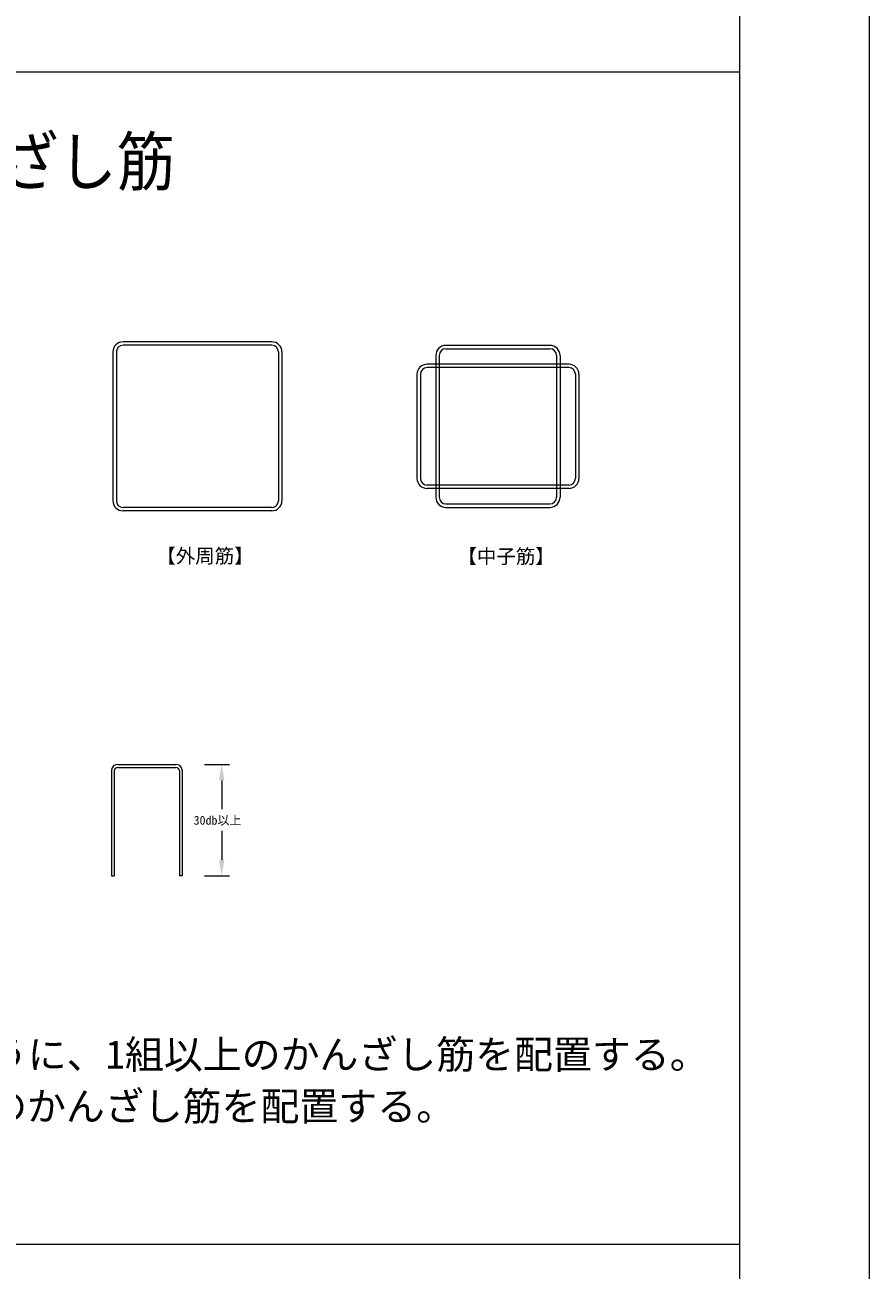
# Model space of a CAD drawing. Units: millimetres, scale not verified. Extents: x -210 to 382, y -132 to 268.
# Drawn here: x 317.1 to 382.2, y 75.9 to 171.9 of the extents above; entities that cross this region are included whole.
import ezdxf
from ezdxf.enums import TextEntityAlignment as Align

# ---------------------------------------------------------------- set-up
doc = ezdxf.new("R2010")
doc.units = ezdxf.units.MM
doc.header["$LTSCALE"] = 2
for name, color, linetype, lineweight in [('0-0_0', 5, 'Continuous', 18), ('0-3_Defpoints', 7, 'Continuous', 18), ('0-6_外枠', 4, 'Continuous', 18), ('0-7_文字', 7, 'Continuous', 9), ('0-9_内枠', 7, 'Continuous', 18)]:
    doc.layers.add(name, color=color, linetype=linetype, lineweight=lineweight)
doc.styles.add('ＭＳ ゴシック', font='')
doc.styles.get('ＭＳ ゴシック').set_extended_font_data('MS Gothic')

msp = doc.modelspace()

# ---------------------------------------------------------------- linework, layer by layer
at = {"layer": '0-0_0'}
for p, q in [((336.154, 147.438), (324.685, 147.438)), ((336.154, 147.172), (324.685, 147.172)), ((349.575, 147.168), (357.595, 147.168)), ((349.575, 146.901), (357.595, 146.901)), ((323.907, 146.66), (323.907, 135.191)), ((324.173, 146.66), (324.173, 135.191)), ((336.666, 146.66), (336.666, 135.191)), ((336.932, 146.66), (336.932, 135.191)), ((348.797, 146.389), (348.797, 135.461)), ((349.063, 146.389), (349.063, 135.461)), ((358.107, 146.389), (358.107, 135.461)), ((358.373, 146.389), (358.373, 135.461)), ((347.342, 144.935), (347.342, 136.916)), ((347.609, 144.935), (347.609, 136.916)), ((359.049, 145.714), (348.121, 145.714)), ((359.049, 145.447), (348.121, 145.447)), ((359.561, 144.935), (359.561, 136.916)), ((359.827, 144.935), (359.827, 136.916)), ((359.049, 136.404), (348.121, 136.404)), ((359.049, 136.137), (348.121, 136.137)), ((336.154, 134.679), (324.685, 134.679)), ((336.154, 134.413), (324.685, 134.413)), ((349.575, 134.949), (357.595, 134.949)), ((349.575, 134.683), (357.595, 134.683)), ((323.805, 114.435), (323.805, 106.288)), ((324.014, 114.366), (324.014, 106.288)), ((324.284, 114.87), (328.767, 114.87)), ((324.284, 114.636), (328.767, 114.636)), ((329.038, 114.366), (329.038, 106.288)), ((329.246, 114.435), (329.246, 106.288)), ((323.805, 106.288), (324.014, 106.288)), ((329.246, 106.288), (329.037, 106.288))]:
    msp.add_line(p, q, dxfattribs=at)
at = {"layer": '0-0_0', "color": 7}
for p, q in [((330.971, 114.871), (332.905, 114.871)), ((332.29, 113.642), (332.29, 111.419)), ((332.29, 109.739), (332.29, 107.517)), ((330.957, 106.288), (332.905, 106.288))]:
    msp.add_line(p, q, dxfattribs=at)
at = {"layer": '0-0_0'}
for centre, radius, start, end in [((324.685, 146.66), 0.778, 90, 180), ((324.685, 146.66), 0.512, 90, 180), ((336.154, 146.66), 0.778, 0, 90), ((336.154, 146.66), 0.512, 0, 90), ((349.575, 146.389), 0.778, 90, 180), ((349.575, 146.389), 0.512, 90, 180), ((357.595, 146.389), 0.778, 0, 90), ((357.595, 146.389), 0.512, 0, 90), ((348.121, 144.935), 0.778, 90, 180), ((348.121, 144.935), 0.512, 90, 180), ((359.049, 144.935), 0.778, 0, 90), ((359.049, 144.935), 0.512, 0, 90), ((348.121, 136.916), 0.778, 180, 270), ((348.121, 136.916), 0.512, 180, 270), ((359.049, 136.916), 0.512, 270, 360), ((359.049, 136.916), 0.778, 270, 360), ((349.575, 135.461), 0.778, 180, 270), ((349.575, 135.461), 0.512, 180, 270), ((357.595, 135.461), 0.512, 270, 0), ((357.595, 135.461), 0.778, 270, 0), ((324.685, 135.191), 0.778, 180, 270), ((324.685, 135.191), 0.512, 180, 270), ((336.154, 135.191), 0.512, 270, 360), ((336.154, 135.191), 0.778, 270, 360), ((324.272, 114.402), 0.469, 88.56678, 175.94336), ((324.284, 114.366), 0.27, 90, 180), ((328.779, 114.402), 0.469, 4.05664, 91.43322), ((328.767, 114.366), 0.27, 0, 90)]:
    msp.add_arc(centre, radius, start, end, dxfattribs=at)
at = {"layer": '0-0_0', "color": 7}
for points in [[(332.086, 113.642), (332.495, 113.642), (332.29, 114.871)], [(332.086, 107.517), (332.495, 107.517), (332.29, 106.288)]]:
    msp.add_solid(points, dxfattribs=at)
at = {"layer": '0-3_Defpoints', "color": 4}
msp.add_line((382.196, 267.826), (382.196, -132.174), dxfattribs=at)
at = {"layer": '0-6_外枠'}
msp.add_line((372.196, 257.826), (372.196, -114.753), dxfattribs=at)
at = {"layer": '0-9_内枠'}
for p in [(-71.026, 168.245), (12.992, 168.245)]:
    msp.add_line(p, (372.196, 168.245), dxfattribs=at)
msp.add_lwpolyline([(22.876, 168.245), (22.876, 77.899), (372.196, 77.899)], dxfattribs=at)

# ---------------------------------------------------------------- texts
at = {"layer": '0-0_0', "color": 7, "style": 'ＭＳ ゴシック', "width": 0.9}
msp.add_text('定着部拘束筋・かんざし筋', height=3.666, dxfattribs=at).set_placement((274.702, 158.392), align=Align.BOTTOM_LEFT)
at = {"layer": '0-0_0', "color": 7, "style": 'ＭＳ ゴシック'}
for s, height, p in [('【外周筋】', 1.1, (327.251, 130.06)), ('【中子筋】', 1.1, (350.465, 130.028)), ('30db以上', 0.6757, (330.128, 110.022))]:
    msp.add_text(s, height=height, dxfattribs=at).set_placement(p, align=Align.BOTTOM_LEFT)
at = {"layer": '0-7_文字', "style": 'ＭＳ ゴシック'}
for s, p in [('①\u3000柱梁接合部内の梁鉄骨上フランジを跨ぐように、1組以上のかんざし筋を配置する。', (251.35, 90.757)), ('②\u3000X,Y方向ともに、かんざし筋比pjwv≧0.15%のかんざし筋を配置する。', (251.35, 86.766))]:
    msp.add_text(s, height=2.199, dxfattribs=at).set_placement(p, align=Align.BOTTOM_LEFT)

doc.saveas('drawing.dxf')
